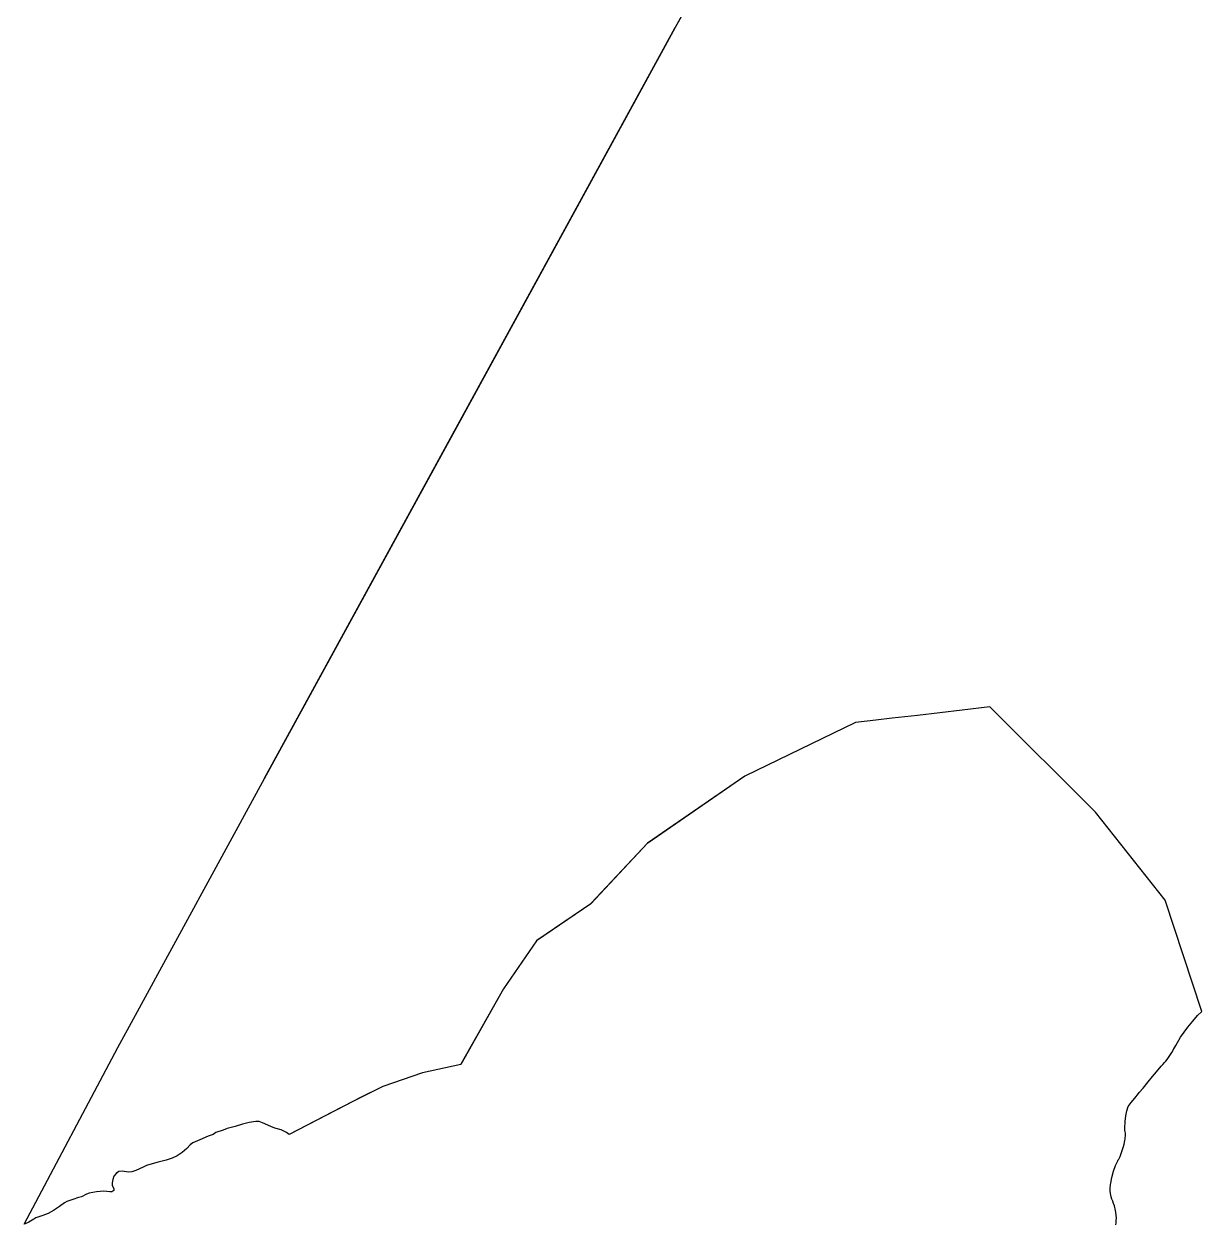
# Model space of a CAD drawing. Header units: inches. Extents: x 11258954 to 11313122, y 3645444 to 3695200.
# Drawn here: x 11262452 to 11264552, y 3653677 to 3655818 of the extents above; entities that cross this region are included whole.
import ezdxf

# ---------------------------------------------------------------- set-up
doc = ezdxf.new("R2010")
doc.units = ezdxf.units.IN
doc.header["$MEASUREMENT"] = 0
for name, color, linetype in [('SchoolBoardDistrict', 253, 'Continuous'), ('SchoolZone_Elementary', 251, 'Continuous'), ('SchoolZone_High', 63, 'Continuous'), ('SchoolZone_Middle', 154, 'Continuous')]:
    doc.layers.add(name, color=color, linetype=linetype)

msp = doc.modelspace()

# ---------------------------------------------------------------- linework, layer by layer
at = {"layer": 'SchoolBoardDistrict'}
msp.add_lwpolyline([(11264398.7815, 3653676.75), (11264399.0315, 3653680.3125), (11264399.4065, 3653684.75), (11264399.6565, 3653689.1875), (11264399.5315, 3653694.0625), (11264398.844, 3653699.5), (11264398.219, 3653702.75), (11264397.5315, 3653705.5625), (11264396.844, 3653708.1875), (11264396.0315, 3653710.75), (11264394.6875, 3653714.8125), (11264393.219, 3653719), (11264391.75, 3653723.0625), (11264390.4375, 3653726.75), (11264389.5315, 3653729.75), (11264388.9065, 3653733.0625), (11264388.594, 3653736.8125), (11264388.625, 3653741.125), (11264388.8125, 3653744.125), (11264389.0315, 3653746.75), (11264389.3125, 3653749.0625), (11264389.625, 3653751.3125), (11264391.5625, 3653761.625), (11264394.375, 3653772.75), (11264397.9065, 3653783.125), (11264402.0315, 3653791.3125), (11264402.969, 3653792.6875), (11264403.969, 3653794.25), (11264405.0625, 3653796.25), (11264406.25, 3653798.9375), (11264409.6565, 3653808.0625), (11264411.8125, 3653815.0625), (11264412.25, 3653816.9375), (11264413.2815, 3653821.125), (11264414.625, 3653827.5), (11264415.125, 3653830), (11264415.594, 3653832.625), (11264415.9375, 3653835.25), (11264416.0315, 3653837.75), (11264415.8125, 3653840.375), (11264415.4065, 3653842.9375), (11264415.0315, 3653845.75), (11264414.844, 3653849.3125), (11264415.344, 3653861.5625), (11264416.625, 3653871.6875), (11264418.4065, 3653880.3125), (11264420.4375, 3653888.3125), (11264426.1565, 3653895.3125), (11264432.2815, 3653902.8125), (11264439.1875, 3653911.1875), (11264440.5, 3653912.75), (11264447.25, 3653920.9375), (11264456.4065, 3653932.125), (11264463.844, 3653941.375), (11264471.0315, 3653950.0625), (11264479.4375, 3653959.75), (11264482.469, 3653963.125), (11264485.3125, 3653966.25), (11264488, 3653969.1875), (11264490.4375, 3653972.125), (11264498.5315, 3653984.125), (11264501.75, 3653990.125), (11264502.0625, 3653990.6875), (11264505.5, 3653997.0625), (11264514.0315, 3654011.8125), (11264526.844, 3654029.3125), (11264535.75, 3654040.125), (11264544.5625, 3654050.0625), (11264552.3125, 3654057.25), (11264486.6565, 3654256.125), (11264362.25, 3654412.9375), (11264174.219, 3654600.8125), (11264124.8125, 3654595), (11264044.8115, 3654585.588), (11264000, 3654580.316), (11263970.5705, 3654576.8535), (11263934.1875, 3654572.5735), (11263736.9535, 3654477.37), (11263563.577, 3654357.4825), (11263462.2465, 3654249.713), (11263365.6075, 3654183.483), (11263306.9225, 3654098.192), (11263230.42, 3653962.752), (11263162.4635, 3653948.4055), (11263091.613, 3653923.857), (11263040.45, 3653898.136), (11262924.242, 3653837.9245), (11262920, 3653841.5), (11262910, 3653846.5), (11262899, 3653849.5), (11262892, 3653852.25), (11262877, 3653859), (11262871, 3653861.25), (11262865, 3653861.25), (11262853, 3653859.25), (11262841, 3653856.75), (11262828, 3653852.5), (11262814, 3653848.75), (11262807, 3653845.75), (11262794, 3653841.5), (11262789, 3653838.25), (11262780, 3653835), (11262765, 3653828.5), (11262753, 3653823.5), (11262748, 3653820), (11262742, 3653813), (11262734, 3653806.25), (11262725, 3653800), (11262716, 3653796), (11262705, 3653792.5), (11262691, 3653788.75), (11262680, 3653785.75), (11262670, 3653783), (11262664, 3653779.75), (11262651, 3653773.75), (11262644, 3653771.75), (11262638, 3653771.25), (11262627, 3653772.5), (11262621, 3653772), (11262616, 3653768.75), (11262612, 3653763.75), (11262610, 3653757.75), (11262609, 3653751.75), (11262609, 3653747.75), (11262612, 3653741), (11262612, 3653738), (11262608, 3653735.75), (11262605, 3653736), (11262594, 3653737.25), (11262581, 3653736), (11262568, 3653733.75), (11262563, 3653731.5), (11262554, 3653726.75), (11262549, 3653725.75), (11262539, 3653722.25), (11262528, 3653718.5), (11262524, 3653716.25), (11262515, 3653709.5), (11262504, 3653702.75), (11262495, 3653697.25), (11262485, 3653693.75), (11262473, 3653689.25), (11262469, 3653687.25), (11262460, 3653681.5), (11262454, 3653679), (11262451.6875, 3653678), (11262619.1565, 3653993.0625), (11262646.969, 3654044.1875), (11262876.689, 3654466.2335), (11262880.0695, 3654472.412), (11262880.596, 3654473.374), (11263613.0215, 3655812.0005), (11263613.5, 3655812.875), (11263663.141, 3655902.825)], dxfattribs=at)
at = {"layer": 'SchoolZone_Elementary'}
msp.add_polyline3d([(11264398.7815, 3653676.75, 0), (11264399.0315, 3653680.3125, 0), (11264399.4065, 3653684.75, 0), (11264399.6565, 3653689.1875, 0), (11264399.5315, 3653694.0625, 0), (11264398.844, 3653699.5, 0), (11264398.219, 3653702.75, 0), (11264397.5315, 3653705.5625, 0), (11264396.844, 3653708.1875, 0), (11264396.0315, 3653710.75, 0), (11264394.6875, 3653714.8125, 0), (11264393.219, 3653719, 0), (11264391.75, 3653723.0625, 0), (11264390.4375, 3653726.75, 0), (11264389.5315, 3653729.75, 0), (11264388.9065, 3653733.0625, 0), (11264388.594, 3653736.8125, 0), (11264388.625, 3653741.125, 0), (11264388.8125, 3653744.125, 0), (11264389.0315, 3653746.75, 0), (11264389.3125, 3653749.0625, 0), (11264389.625, 3653751.3125, 0), (11264391.5625, 3653761.625, 0), (11264394.375, 3653772.75, 0), (11264397.9065, 3653783.125, 0), (11264402.0315, 3653791.3125, 0), (11264402.969, 3653792.6875, 0), (11264403.969, 3653794.25, 0), (11264405.0625, 3653796.25, 0), (11264406.25, 3653798.9375, 0), (11264409.6565, 3653808.0625, 0), (11264411.8125, 3653815.0625, 0), (11264412.25, 3653816.9375, 0), (11264413.2815, 3653821.125, 0), (11264414.625, 3653827.5, 0), (11264415.125, 3653830, 0), (11264415.594, 3653832.625, 0), (11264415.9375, 3653835.25, 0), (11264416.0315, 3653837.75, 0), (11264415.8125, 3653840.375, 0), (11264415.4065, 3653842.9375, 0), (11264415.0315, 3653845.75, 0), (11264414.844, 3653849.3125, 0), (11264415.344, 3653861.5625, 0), (11264416.625, 3653871.6875, 0), (11264418.4065, 3653880.3125, 0), (11264420.4375, 3653888.3125, 0), (11264426.1565, 3653895.3125, 0), (11264432.2815, 3653902.8125, 0), (11264439.1875, 3653911.1875, 0), (11264440.5, 3653912.75, 0), (11264447.25, 3653920.9375, 0), (11264456.4065, 3653932.125, 0), (11264463.844, 3653941.375, 0), (11264471.0315, 3653950.0625, 0), (11264479.4375, 3653959.75, 0), (11264482.469, 3653963.125, 0), (11264485.3125, 3653966.25, 0), (11264488, 3653969.1875, 0), (11264490.4375, 3653972.125, 0), (11264498.5315, 3653984.125, 0), (11264502.0625, 3653990.6875, 0), (11264505.5, 3653997.0625, 0), (11264514.0315, 3654011.8125, 0), (11264526.844, 3654029.3125, 0), (11264535.75, 3654040.125, 0), (11264544.5625, 3654050.0625, 0), (11264552.3125, 3654057.25, 0), (11264486.6565, 3654256.125, 0), (11264362.25, 3654412.9375, 0), (11264174.219, 3654600.8125, 0), (11264124.8125, 3654595, 0), (11264044.812, 3654585.588, 0), (11264000, 3654580.316, 0), (11263970.57, 3654576.8535, 0), (11263934.1875, 3654572.5735, 0), (11263736.9535, 3654477.37, 0), (11263564.088, 3654357.836, 0), (11263563.577, 3654357.4825, 0), (11263462.887, 3654250.3945, 0), (11263462.2465, 3654249.713, 0), (11263366.4355, 3654184.0505, 0), (11263365.6075, 3654183.483, 0), (11263306.9225, 3654098.192, 0), (11263230.923, 3653963.643, 0), (11263230.42, 3653962.752, 0), (11263162.4635, 3653948.4055, 0), (11263091.613, 3653923.857, 0), (11263050.581, 3653903.229, 0), (11263040.45, 3653898.136, 0), (11263017.42, 3653886.2035, 0), (11262924.242, 3653837.9245, 0), (11262920, 3653841.5, 0), (11262910, 3653846.5, 0), (11262899, 3653849.5, 0), (11262892, 3653852.25, 0), (11262877, 3653859, 0), (11262871, 3653861.25, 0), (11262865, 3653861.25, 0), (11262853, 3653859.25, 0), (11262841, 3653856.75, 0), (11262828, 3653852.5, 0), (11262814, 3653848.75, 0), (11262807, 3653845.75, 0), (11262794, 3653841.5, 0), (11262789, 3653838.25, 0), (11262780, 3653835, 0), (11262765, 3653828.5, 0), (11262753, 3653823.5, 0), (11262748.66, 3653820.462, 0), (11262748, 3653820, 0), (11262742.1895, 3653813.221, 0), (11262742, 3653813, 0), (11262734, 3653806.25, 0), (11262725, 3653800, 0), (11262716, 3653796, 0), (11262705, 3653792.5, 0), (11262691, 3653788.75, 0), (11262680, 3653785.75, 0), (11262670, 3653783, 0), (11262664, 3653779.75, 0), (11262651, 3653773.75, 0), (11262644, 3653771.75, 0), (11262638, 3653771.25, 0), (11262627, 3653772.5, 0), (11262621, 3653772, 0), (11262616.6725, 3653769.187, 0), (11262616, 3653768.75, 0), (11262612, 3653763.75, 0), (11262610, 3653757.75, 0), (11262609, 3653751.75, 0), (11262609, 3653747.75, 0), (11262612, 3653741, 0), (11262612, 3653738.383, 0), (11262612, 3653738, 0), (11262608, 3653735.75, 0), (11262605, 3653736, 0), (11262594, 3653737.25, 0), (11262581, 3653736, 0), (11262568, 3653733.75, 0), (11262563, 3653731.5, 0), (11262554, 3653726.75, 0), (11262549, 3653725.75, 0), (11262539, 3653722.25, 0), (11262528, 3653718.5, 0), (11262524, 3653716.25, 0), (11262515, 3653709.5, 0), (11262504, 3653702.75, 0), (11262495, 3653697.25, 0), (11262485, 3653693.75, 0), (11262473, 3653689.25, 0), (11262469, 3653687.25, 0), (11262460, 3653681.5, 0), (11262454, 3653679, 0), (11262451.6875, 3653678, 0), (11262619.1565, 3653993.0625, 0), (11262646.969, 3654044.1875, 0), (11262876.689, 3654466.2335, 0), (11263199.61, 3655056.424, 0), (11263546.062, 3655689.6215, 0), (11263613.5, 3655812.875, 0), (11263714.9065, 3655996.625, 0)], dxfattribs=at)
at = {"layer": 'SchoolZone_High'}
msp.add_polyline3d([(11264398.7815, 3653676.75, 0), (11264399.0315, 3653680.3125, 0), (11264399.4065, 3653684.75, 0), (11264399.6565, 3653689.1875, 0), (11264399.5315, 3653694.0625, 0), (11264398.844, 3653699.5, 0), (11264398.219, 3653702.75, 0), (11264397.5315, 3653705.5625, 0), (11264396.844, 3653708.1875, 0), (11264396.0315, 3653710.75, 0), (11264394.6875, 3653714.8125, 0), (11264393.219, 3653719, 0), (11264391.75, 3653723.0625, 0), (11264390.4375, 3653726.75, 0), (11264389.5315, 3653729.75, 0), (11264388.9065, 3653733.0625, 0), (11264388.594, 3653736.8125, 0), (11264388.625, 3653741.125, 0), (11264388.8125, 3653744.125, 0), (11264389.0315, 3653746.75, 0), (11264389.3125, 3653749.0625, 0), (11264389.625, 3653751.3125, 0), (11264391.5625, 3653761.625, 0), (11264394.375, 3653772.75, 0), (11264397.9065, 3653783.125, 0), (11264402.0315, 3653791.3125, 0), (11264402.969, 3653792.6875, 0), (11264403.969, 3653794.25, 0), (11264405.0625, 3653796.25, 0), (11264406.25, 3653798.9375, 0), (11264409.6565, 3653808.0625, 0), (11264411.8125, 3653815.0625, 0), (11264412.25, 3653816.9375, 0), (11264413.2815, 3653821.125, 0), (11264414.625, 3653827.5, 0), (11264415.125, 3653830, 0), (11264415.594, 3653832.625, 0), (11264415.9375, 3653835.25, 0), (11264416.0315, 3653837.75, 0), (11264415.8125, 3653840.375, 0), (11264415.4065, 3653842.9375, 0), (11264415.0315, 3653845.75, 0), (11264414.844, 3653849.3125, 0), (11264415.344, 3653861.5625, 0), (11264416.625, 3653871.6875, 0), (11264418.4065, 3653880.3125, 0), (11264420.4375, 3653888.3125, 0), (11264426.1565, 3653895.3125, 0), (11264432.2815, 3653902.8125, 0), (11264439.1875, 3653911.1875, 0), (11264440.5, 3653912.75, 0), (11264447.25, 3653920.9375, 0), (11264456.4065, 3653932.125, 0), (11264463.844, 3653941.375, 0), (11264471.0315, 3653950.0625, 0), (11264479.4375, 3653959.75, 0), (11264482.469, 3653963.125, 0), (11264485.3125, 3653966.25, 0), (11264488, 3653969.1875, 0), (11264490.4375, 3653972.125, 0), (11264498.5315, 3653984.125, 0), (11264502.0625, 3653990.6875, 0), (11264505.5, 3653997.0625, 0), (11264514.0315, 3654011.8125, 0), (11264526.844, 3654029.3125, 0), (11264535.75, 3654040.125, 0), (11264544.5625, 3654050.0625, 0), (11264552.3125, 3654057.25, 0), (11264486.6565, 3654256.125, 0), (11264362.25, 3654412.9375, 0), (11264174.219, 3654600.8125, 0), (11264124.8125, 3654595, 0), (11264044.812, 3654585.588, 0), (11264000, 3654580.316, 0), (11263970.57, 3654576.8535, 0), (11263934.1875, 3654572.5735, 0), (11263736.9535, 3654477.37, 0), (11263564.088, 3654357.836, 0), (11263563.577, 3654357.4825, 0), (11263462.887, 3654250.3945, 0), (11263462.2465, 3654249.713, 0), (11263366.4355, 3654184.0505, 0), (11263365.6075, 3654183.483, 0), (11263306.9225, 3654098.192, 0), (11263230.923, 3653963.643, 0), (11263230.42, 3653962.752, 0), (11263162.4635, 3653948.4055, 0), (11263091.613, 3653923.857, 0), (11263050.581, 3653903.229, 0), (11263040.45, 3653898.136, 0), (11263017.42, 3653886.2035, 0), (11262924.242, 3653837.9245, 0), (11262920, 3653841.5, 0), (11262910, 3653846.5, 0), (11262899, 3653849.5, 0), (11262892, 3653852.25, 0), (11262877, 3653859, 0), (11262871, 3653861.25, 0), (11262865, 3653861.25, 0), (11262853, 3653859.25, 0), (11262841, 3653856.75, 0), (11262828, 3653852.5, 0), (11262814, 3653848.75, 0), (11262807, 3653845.75, 0), (11262794, 3653841.5, 0), (11262789, 3653838.25, 0), (11262780, 3653835, 0), (11262765, 3653828.5, 0), (11262753, 3653823.5, 0), (11262748.66, 3653820.462, 0), (11262748, 3653820, 0), (11262742.1895, 3653813.221, 0), (11262742, 3653813, 0), (11262734, 3653806.25, 0), (11262725, 3653800, 0), (11262716, 3653796, 0), (11262705, 3653792.5, 0), (11262691, 3653788.75, 0), (11262680, 3653785.75, 0), (11262670, 3653783, 0), (11262664, 3653779.75, 0), (11262651, 3653773.75, 0), (11262644, 3653771.75, 0), (11262638, 3653771.25, 0), (11262627, 3653772.5, 0), (11262621, 3653772, 0), (11262616.6725, 3653769.187, 0), (11262616, 3653768.75, 0), (11262612, 3653763.75, 0), (11262610, 3653757.75, 0), (11262609, 3653751.75, 0), (11262609, 3653747.75, 0), (11262612, 3653741, 0), (11262612, 3653738.383, 0), (11262612, 3653738, 0), (11262608, 3653735.75, 0), (11262605, 3653736, 0), (11262594, 3653737.25, 0), (11262581, 3653736, 0), (11262568, 3653733.75, 0), (11262563, 3653731.5, 0), (11262554, 3653726.75, 0), (11262549, 3653725.75, 0), (11262539, 3653722.25, 0), (11262528, 3653718.5, 0), (11262524, 3653716.25, 0), (11262515, 3653709.5, 0), (11262504, 3653702.75, 0), (11262495, 3653697.25, 0), (11262485, 3653693.75, 0), (11262473, 3653689.25, 0), (11262469, 3653687.25, 0), (11262460, 3653681.5, 0), (11262454, 3653679, 0), (11262451.6875, 3653678, 0), (11262619.1565, 3653993.0625, 0), (11262646.969, 3654044.1875, 0), (11262876.689, 3654466.2335, 0), (11263199.61, 3655056.424, 0), (11263546.062, 3655689.6215, 0), (11263613.5, 3655812.875, 0), (11263714.9065, 3655996.625, 0)], dxfattribs=at)
at = {"layer": 'SchoolZone_Middle'}
msp.add_polyline3d([(11264398.7815, 3653676.75, 0), (11264399.0315, 3653680.3125, 0), (11264399.4065, 3653684.75, 0), (11264399.6565, 3653689.1875, 0), (11264399.5315, 3653694.0625, 0), (11264398.844, 3653699.5, 0), (11264398.219, 3653702.75, 0), (11264397.5315, 3653705.5625, 0), (11264396.844, 3653708.1875, 0), (11264396.0315, 3653710.75, 0), (11264394.6875, 3653714.8125, 0), (11264393.219, 3653719, 0), (11264391.75, 3653723.0625, 0), (11264390.4375, 3653726.75, 0), (11264389.5315, 3653729.75, 0), (11264388.9065, 3653733.0625, 0), (11264388.594, 3653736.8125, 0), (11264388.625, 3653741.125, 0), (11264388.8125, 3653744.125, 0), (11264389.0315, 3653746.75, 0), (11264389.3125, 3653749.0625, 0), (11264389.625, 3653751.3125, 0), (11264391.5625, 3653761.625, 0), (11264394.375, 3653772.75, 0), (11264397.9065, 3653783.125, 0), (11264402.0315, 3653791.3125, 0), (11264402.969, 3653792.6875, 0), (11264403.969, 3653794.25, 0), (11264405.0625, 3653796.25, 0), (11264406.25, 3653798.9375, 0), (11264409.6565, 3653808.0625, 0), (11264411.8125, 3653815.0625, 0), (11264412.25, 3653816.9375, 0), (11264413.2815, 3653821.125, 0), (11264414.625, 3653827.5, 0), (11264415.125, 3653830, 0), (11264415.594, 3653832.625, 0), (11264415.9375, 3653835.25, 0), (11264416.0315, 3653837.75, 0), (11264415.8125, 3653840.375, 0), (11264415.4065, 3653842.9375, 0), (11264415.0315, 3653845.75, 0), (11264414.844, 3653849.3125, 0), (11264415.344, 3653861.5625, 0), (11264416.625, 3653871.6875, 0), (11264418.4065, 3653880.3125, 0), (11264420.4375, 3653888.3125, 0), (11264426.1565, 3653895.3125, 0), (11264432.2815, 3653902.8125, 0), (11264439.1875, 3653911.1875, 0), (11264440.5, 3653912.75, 0), (11264447.25, 3653920.9375, 0), (11264456.4065, 3653932.125, 0), (11264463.844, 3653941.375, 0), (11264471.0315, 3653950.0625, 0), (11264479.4375, 3653959.75, 0), (11264482.469, 3653963.125, 0), (11264485.3125, 3653966.25, 0), (11264488, 3653969.1875, 0), (11264490.4375, 3653972.125, 0), (11264498.5315, 3653984.125, 0), (11264502.0625, 3653990.6875, 0), (11264505.5, 3653997.0625, 0), (11264514.0315, 3654011.8125, 0), (11264526.844, 3654029.3125, 0), (11264535.75, 3654040.125, 0), (11264544.5625, 3654050.0625, 0), (11264552.3125, 3654057.25, 0), (11264486.6565, 3654256.125, 0), (11264362.25, 3654412.9375, 0), (11264174.219, 3654600.8125, 0), (11264124.8125, 3654595, 0), (11264044.812, 3654585.588, 0), (11264000, 3654580.316, 0), (11263970.57, 3654576.8535, 0), (11263934.1875, 3654572.5735, 0), (11263736.9535, 3654477.37, 0), (11263564.088, 3654357.836, 0), (11263563.577, 3654357.4825, 0), (11263462.887, 3654250.3945, 0), (11263462.2465, 3654249.713, 0), (11263366.4355, 3654184.0505, 0), (11263365.6075, 3654183.483, 0), (11263306.9225, 3654098.192, 0), (11263230.923, 3653963.643, 0), (11263230.42, 3653962.752, 0), (11263162.4635, 3653948.4055, 0), (11263091.613, 3653923.857, 0), (11263050.581, 3653903.229, 0), (11263040.45, 3653898.136, 0), (11263017.42, 3653886.2035, 0), (11262924.242, 3653837.9245, 0), (11262920, 3653841.5, 0), (11262910, 3653846.5, 0), (11262899, 3653849.5, 0), (11262892, 3653852.25, 0), (11262877, 3653859, 0), (11262871, 3653861.25, 0), (11262865, 3653861.25, 0), (11262853, 3653859.25, 0), (11262841, 3653856.75, 0), (11262828, 3653852.5, 0), (11262814, 3653848.75, 0), (11262807, 3653845.75, 0), (11262794, 3653841.5, 0), (11262789, 3653838.25, 0), (11262780, 3653835, 0), (11262765, 3653828.5, 0), (11262753, 3653823.5, 0), (11262748.66, 3653820.462, 0), (11262748, 3653820, 0), (11262742.1895, 3653813.221, 0), (11262742, 3653813, 0), (11262734, 3653806.25, 0), (11262725, 3653800, 0), (11262716, 3653796, 0), (11262705, 3653792.5, 0), (11262691, 3653788.75, 0), (11262680, 3653785.75, 0), (11262670, 3653783, 0), (11262664, 3653779.75, 0), (11262651, 3653773.75, 0), (11262644, 3653771.75, 0), (11262638, 3653771.25, 0), (11262627, 3653772.5, 0), (11262621, 3653772, 0), (11262616.6725, 3653769.187, 0), (11262616, 3653768.75, 0), (11262612, 3653763.75, 0), (11262610, 3653757.75, 0), (11262609, 3653751.75, 0), (11262609, 3653747.75, 0), (11262612, 3653741, 0), (11262612, 3653738.383, 0), (11262612, 3653738, 0), (11262608, 3653735.75, 0), (11262605, 3653736, 0), (11262594, 3653737.25, 0), (11262581, 3653736, 0), (11262568, 3653733.75, 0), (11262563, 3653731.5, 0), (11262554, 3653726.75, 0), (11262549, 3653725.75, 0), (11262539, 3653722.25, 0), (11262528, 3653718.5, 0), (11262524, 3653716.25, 0), (11262515, 3653709.5, 0), (11262504, 3653702.75, 0), (11262495, 3653697.25, 0), (11262485, 3653693.75, 0), (11262473, 3653689.25, 0), (11262469, 3653687.25, 0), (11262460, 3653681.5, 0), (11262454, 3653679, 0), (11262451.6875, 3653678, 0), (11262619.1565, 3653993.0625, 0), (11262646.969, 3654044.1875, 0), (11262876.689, 3654466.2335, 0), (11263199.61, 3655056.424, 0), (11263546.062, 3655689.6215, 0), (11263613.5, 3655812.875, 0), (11263714.9065, 3655996.625, 0)], dxfattribs=at)

doc.saveas('drawing.dxf')
